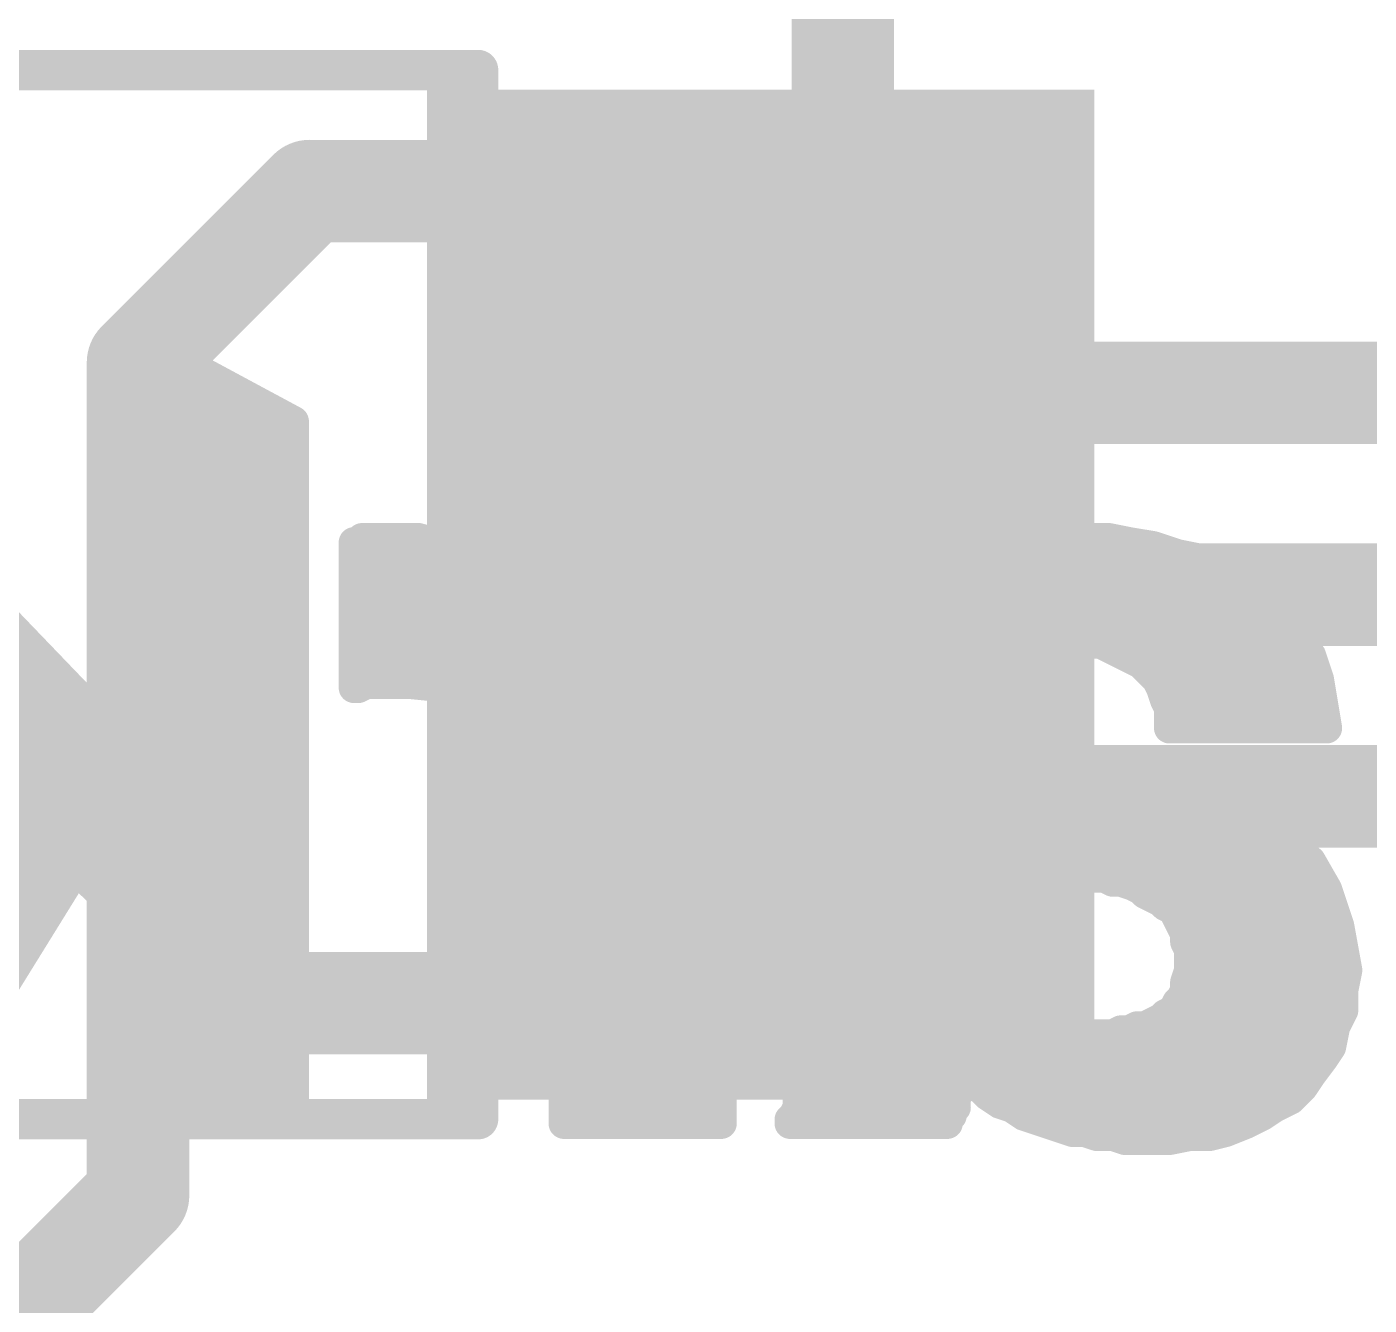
# Model space of a CAD drawing. Extents: x -33 to 74, y -15 to 28.
# Drawn here: x 11.313 to 14.639, y 10.047 to 13.215 of the extents above; entities that cross this region are included whole.
import ezdxf

# ---------------------------------------------------------------- set-up
doc = ezdxf.new("R2010")
doc.units = 0
for name, color, linetype in [('1', 12, 'CONTINUOUS'), ('21', 41, 'CONTINUOUS'), ('22', 40, 'CONTINUOUS'), ('29', 40, 'CONTINUOUS'), ('31', 253, 'CONTINUOUS'), ('51', 53, 'CONTINUOUS')]:
    doc.layers.add(name, color=color, linetype=linetype)

# ---------------------------------------------------------------- blocks, each defined once
blk = doc.blocks.new('RECT')
blk.add_solid([(-0.5, -0.5), (0.5, -0.5), (-0.5, 0.5), (0.5, 0.5)])

msp = doc.modelspace()

# ---------------------------------------------------------------- linework, layer by layer
at = {"layer": '1', "const_width": 0.254}
for points in [[(13.335, 12.827), (13.335, 14.5013)], [(13.3155, 12.8075), (13.335, 12.827)], [(12.0137, 12.8075), (11.5888, 12.3825)], [(13.1313, 12.8075), (12.0137, 12.8075)], [(13.1313, 12.8075), (13.3155, 12.8075)], [(11.5888, 12.3825), (11.5888, 10.795)], [(13.1313, 12.3075), (18.1725, 12.3075)], [(13.1313, 11.8075), (16.6088, 11.8075)], [(13.1313, 11.3075), (15.8388, 11.3075)], [(11.5888, 10.795), (11.5888, 10.3187)], [(13.1188, 10.795), (11.5888, 10.795)], [(13.1188, 10.795), (13.1313, 10.8075)], [(11.1125, 9.8425), (11.5888, 10.3187)]]:
    msp.add_lwpolyline(points, dxfattribs=at)
at = {"layer": '1', "const_width": 0.127}
for points in [[(13.3799, 12.7821, 1), (13.2901, 12.8719)], [(12.0137, 12.871, 1), (12.0137, 12.744)], [(12.0587, 12.7626, 1), (11.9688, 12.8524)], [(13.1313, 12.871, 1), (13.1313, 12.744)], [(13.1313, 12.744, 1), (13.1313, 12.871)], [(13.2706, 12.8524, 1), (13.3604, 12.7626)], [(13.3155, 12.744, 1), (13.3155, 12.871)], [(13.2715, 12.827, 1), (13.3985, 12.827)], [(11.6523, 12.3825, 1), (11.5253, 12.3825)], [(11.5438, 12.4274, 1), (11.6337, 12.3376)], [(13.1313, 12.371, 1), (13.1313, 12.244)], [(13.1313, 11.871, 1), (13.1313, 11.744)], [(13.1313, 11.371, 1), (13.1313, 11.244)], [(11.6523, 10.795, 1), (11.5253, 10.795)], [(11.5888, 10.8585, 1), (11.5888, 10.7315)], [(13.1762, 10.7626, 1), (13.0863, 10.8524)], [(13.1188, 10.7315, 1), (13.1188, 10.8585)], [(13.0738, 10.8399, 1), (13.1637, 10.7501)], [(11.5253, 10.795, 1), (11.6523, 10.795)], [(11.6337, 10.2738, 1), (11.5438, 10.3637)], [(11.5253, 10.3187, 1), (11.6523, 10.3187)]]:
    msp.add_lwpolyline(points, format="xyb", dxfattribs=at)
at = {"layer": '21', "const_width": 0.1}
for points in [[(9.4313, 13.1075), (12.4313, 13.1075)], [(9.4313, 10.5075), (12.4313, 10.5075)]]:
    msp.add_lwpolyline(points, dxfattribs=at)
at = {"layer": '21', "const_width": 0.05}
for points in [[(12.4313, 13.0825, 1), (12.4313, 13.1325)], [(12.4313, 10.4825, 1), (12.4313, 10.5325)]]:
    msp.add_lwpolyline(points, format="xyb", dxfattribs=at)
at = {"layer": '22', "const_width": 0.0762}
for points in [[(11.974, 12.2368), (11.584, 12.4467)], [(11.584, 12.4467), (11.584, 11.4068)], [(11.584, 12.4206), (11.6326, 12.4206)], [(11.584, 12.3444), (11.7741, 12.3444)], [(11.584, 12.2682), (11.9156, 12.2682)], [(11.974, 10.4968), (11.974, 12.2368)], [(11.584, 12.192), (11.974, 12.192)], [(11.584, 12.1158), (11.974, 12.1158)], [(11.584, 12.0396), (11.974, 12.0396)], [(11.584, 11.9634), (11.974, 11.9634)], [(12.134, 11.9367), (12.124, 11.9367)], [(12.124, 11.9367), (12.124, 11.5768)], [(12.144, 11.9467), (12.134, 11.9367)], [(12.284, 11.9467), (12.144, 11.9467)], [(12.354, 11.9268), (12.284, 11.9467)], [(13.654, 11.9367), (13.604, 11.9268)], [(13.714, 11.9367), (13.654, 11.9367)], [(13.764, 11.9467), (13.714, 11.9367)], [(13.994, 11.9467), (13.764, 11.9467)], [(14.044, 11.9367), (13.994, 11.9467)], [(14.104, 11.9268), (14.044, 11.9367)], [(11.584, 11.4068), (11.094, 11.9168)], [(12.414, 11.9068), (12.354, 11.9268)], [(12.484, 11.8667), (12.414, 11.9068)], [(12.704, 11.9068), (12.664, 11.9168)], [(12.664, 11.9168), (12.664, 11.6468)], [(12.754, 11.8968), (12.704, 11.9068)], [(13.554, 11.9068), (13.504, 11.8968)], [(13.604, 11.9268), (13.554, 11.9068)], [(14.164, 11.9068), (14.104, 11.9268)], [(14.214, 11.8968), (14.164, 11.9068)], [(11.584, 11.8872), (11.974, 11.8872)], [(12.124, 11.8872), (12.4482, 11.8872)], [(12.664, 11.8872), (12.8018, 11.8872)], [(12.804, 11.8868), (12.754, 11.8968)], [(12.844, 11.8768), (12.804, 11.8868)], [(12.894, 11.8667), (12.844, 11.8768)], [(13.454, 11.8768), (13.414, 11.8468)], [(13.504, 11.8968), (13.454, 11.8768)], [(13.4801, 11.8872), (14.2379, 11.8872)], [(14.264, 11.8768), (14.214, 11.8968)], [(14.314, 11.8468), (14.264, 11.8768)], [(12.534, 11.8268), (12.484, 11.8667)], [(12.944, 11.8667), (12.894, 11.8667)], [(12.984, 11.8567), (12.944, 11.8667)], [(13.034, 11.8468), (12.984, 11.8567)], [(13.034, 11.6768), (13.034, 11.8468)], [(13.414, 11.8468), (13.374, 11.8168)], [(14.364, 11.8168), (14.314, 11.8468)], [(11.584, 11.811), (11.974, 11.811)], [(12.124, 11.811), (12.5471, 11.811)], [(12.584, 11.7668), (12.534, 11.8268)], [(12.664, 11.811), (13.034, 11.811)], [(13.374, 11.8168), (13.334, 11.7868)], [(13.3663, 11.811), (14.3717, 11.811)], [(14.404, 11.7868), (14.364, 11.8168)], [(13.334, 11.7868), (13.304, 11.7468)], [(14.434, 11.7468), (14.404, 11.7868)], [(12.624, 11.7168), (12.584, 11.7668)], [(13.304, 11.7468), (13.284, 11.7068)], [(14.464, 11.6967), (14.434, 11.7468)], [(11.584, 11.7348), (11.974, 11.7348)], [(12.124, 11.7348), (12.6096, 11.7348)], [(12.664, 11.6468), (12.624, 11.7168)], [(12.664, 11.7348), (13.034, 11.7348)], [(13.284, 11.7068), (13.264, 11.6568)], [(13.298, 11.7348), (14.4412, 11.7348)], [(13.034, 10.4968), (13.034, 11.6768)], [(13.734, 11.6668), (13.754, 11.6768)], [(13.754, 11.6768), (13.774, 11.6768)], [(13.774, 11.6768), (13.794, 11.6867)], [(13.794, 11.6867), (13.974, 11.6867)], [(13.974, 11.6867), (13.994, 11.6768)], [(13.994, 11.6768), (14.014, 11.6668)], [(14.494, 11.6568), (14.464, 11.6967)], [(10.8971, 11.6586), (11.342, 11.6586)], [(11.584, 11.6586), (11.974, 11.6586)], [(12.124, 11.6586), (12.6572, 11.6586)], [(12.664, 11.6586), (13.034, 11.6586)], [(13.264, 11.6568), (13.254, 11.6067)], [(13.2647, 11.6586), (13.7177, 11.6586)], [(13.684, 11.6268), (13.694, 11.6468)], [(13.694, 11.6468), (13.714, 11.6568)], [(13.714, 11.6568), (13.734, 11.6668)], [(14.014, 11.6668), (14.034, 11.6568)], [(14.0303, 11.6586), (14.4926, 11.6586)], [(14.034, 11.6568), (14.054, 11.6468)], [(14.054, 11.6468), (14.074, 11.6368)], [(14.074, 11.6368), (14.084, 11.6268)], [(14.514, 11.5968), (14.494, 11.6568)], [(13.254, 11.6067), (13.254, 10.7368)], [(13.664, 11.5968), (13.674, 11.6167)], [(13.674, 11.6167), (13.684, 11.6268)], [(14.084, 11.6268), (14.104, 11.6067)], [(14.104, 11.6067), (14.114, 11.5968)], [(10.9748, 11.5824), (11.4152, 11.5824)], [(11.584, 11.5824), (11.974, 11.5824)], [(12.124, 11.5824), (12.1453, 11.5824)], [(12.124, 11.5768), (12.134, 11.5768)], [(12.134, 11.5768), (12.154, 11.5868)], [(12.154, 11.5868), (12.264, 11.5868)], [(12.264, 11.5868), (12.364, 11.5768)], [(12.3075, 11.5824), (13.034, 11.5824)], [(12.364, 11.5768), (12.444, 11.5568)], [(13.254, 11.5824), (13.6568, 11.5824)], [(13.644, 11.5568), (13.654, 11.5768)], [(13.654, 11.5768), (13.664, 11.5968)], [(14.114, 11.5968), (14.124, 11.5768)], [(14.1212, 11.5824), (14.5164, 11.5824)], [(14.124, 11.5768), (14.134, 11.5468)], [(14.524, 11.5368), (14.514, 11.5968)], [(12.444, 11.5568), (12.514, 11.5168)], [(13.644, 11.4467), (13.644, 11.5568)], [(14.134, 11.5468), (14.144, 11.5267)], [(14.534, 11.4768), (14.524, 11.5368)], [(11.0524, 11.5062), (11.4885, 11.5062)], [(11.584, 11.5062), (11.974, 11.5062)], [(12.514, 11.5168), (12.564, 11.4568)], [(12.5228, 11.5062), (13.034, 11.5062)], [(13.254, 11.5062), (13.644, 11.5062)], [(14.144, 11.5267), (14.144, 11.4768)], [(14.144, 11.5062), (14.5291, 11.5062)], [(14.144, 11.4768), (14.534, 11.4768)], [(12.564, 11.4568), (12.604, 11.3868)], [(13.674, 11.4068), (13.644, 11.4467)], [(11.1301, 11.43), (11.5617, 11.43)], [(11.584, 11.43), (11.974, 11.43)], [(12.5793, 11.43), (13.034, 11.43)], [(13.254, 11.43), (13.6566, 11.43)], [(13.724, 11.3768), (13.674, 11.4068)], [(12.604, 11.3868), (12.624, 11.3168)], [(13.784, 11.3567), (13.724, 11.3768)], [(11.1358, 11.3538), (11.974, 11.3538)], [(12.6134, 11.3538), (13.034, 11.3538)], [(13.254, 11.3538), (13.7943, 11.3538)], [(13.854, 11.3368), (13.784, 11.3567)], [(13.854, 11.3368), (13.804, 11.1368)], [(13.804, 11.1368), (13.854, 11.3368)], [(13.924, 11.3268), (13.854, 11.3368)], [(12.624, 11.3168), (12.644, 11.2268)], [(14.014, 11.3168), (13.924, 11.3268)], [(14.104, 11.3068), (14.014, 11.3168)], [(14.024, 11.0968), (14.104, 11.3068)], [(14.104, 11.3068), (14.024, 11.0968)], [(14.194, 11.2968), (14.104, 11.3068)], [(11.0859, 11.2776), (11.974, 11.2776)], [(12.6327, 11.2776), (13.034, 11.2776)], [(13.254, 11.2776), (13.8392, 11.2776)], [(13.8392, 11.2776), (14.0929, 11.2776)], [(14.0929, 11.2776), (14.2706, 11.2776)], [(14.274, 11.2767), (14.194, 11.2968)], [(14.354, 11.2468), (14.274, 11.2767)], [(14.424, 11.2068), (14.354, 11.2468)], [(12.644, 11.2268), (12.644, 10.4968)], [(14.494, 11.1468), (14.424, 11.2068)], [(11.0359, 11.2014), (11.974, 11.2014)], [(12.644, 11.2014), (13.034, 11.2014)], [(13.254, 11.2014), (13.8202, 11.2014)], [(13.644, 10.9568), (13.644, 11.1867)], [(13.644, 11.1867), (13.654, 11.1768)], [(13.654, 11.1768), (13.664, 11.1668)], [(13.8202, 11.2014), (14.0639, 11.2014)], [(14.0639, 11.2014), (14.4302, 11.2014)], [(13.664, 11.1668), (13.684, 11.1668)], [(13.684, 11.1668), (13.704, 11.1568)], [(13.704, 11.1568), (13.724, 11.1468)], [(13.724, 11.1468), (13.744, 11.1468)], [(13.744, 11.1468), (13.764, 11.1368)], [(13.764, 11.1368), (13.804, 11.1368)], [(13.804, 11.1368), (13.824, 11.1268)], [(14.534, 11.0768), (14.494, 11.1468)], [(10.986, 11.1252), (11.433, 11.1252)], [(11.044, 10.4968), (11.434, 11.1268)], [(11.434, 11.1268), (11.584, 10.9868)], [(11.4357, 11.1252), (11.974, 11.1252)], [(12.644, 11.1252), (13.034, 11.1252)], [(13.254, 11.1252), (13.644, 11.1252)], [(13.824, 11.1268), (13.844, 11.1268)], [(13.844, 11.1268), (13.874, 11.1167)], [(13.8487, 11.1252), (14.0348, 11.1252)], [(13.874, 11.1167), (13.914, 11.1167)], [(13.914, 11.1167), (13.944, 11.1067)], [(13.944, 11.1067), (13.984, 11.1067)], [(13.984, 11.1067), (14.004, 11.0968)], [(14.0348, 11.1252), (14.5063, 11.1252)], [(14.004, 11.0968), (14.024, 11.0968)], [(14.024, 11.0968), (14.054, 11.0868)], [(14.054, 11.0868), (14.074, 11.0768)], [(14.074, 11.0768), (14.084, 11.0668)], [(14.564, 10.9868), (14.534, 11.0768)], [(10.936, 11.049), (11.3859, 11.049)], [(11.5173, 11.049), (11.974, 11.049)], [(12.644, 11.049), (13.034, 11.049)], [(13.254, 11.049), (13.644, 11.049)], [(14.084, 11.0668), (14.104, 11.0568)], [(14.104, 11.0568), (14.124, 11.0468)], [(14.1195, 11.049), (14.5433, 11.049)], [(14.124, 11.0468), (14.134, 11.0368)], [(14.134, 11.0368), (14.154, 11.0267)], [(14.154, 11.0267), (14.164, 11.0068)], [(14.164, 11.0068), (14.174, 10.9868)], [(10.8861, 10.9728), (11.3387, 10.9728)], [(11.584, 10.9868), (11.584, 10.4968)], [(11.584, 10.9728), (11.974, 10.9728)], [(12.644, 10.9728), (13.034, 10.9728)], [(13.254, 10.9728), (13.644, 10.9728)], [(14.174, 10.9868), (14.184, 10.9668)], [(14.181, 10.9728), (14.5665, 10.9728)], [(14.584, 10.8768), (14.564, 10.9868)], [(13.654, 10.9268), (13.644, 10.9568)], [(14.184, 10.9668), (14.184, 10.9467)], [(14.184, 10.9467), (14.194, 10.9268)], [(13.664, 10.9068), (13.654, 10.9268)], [(13.674, 10.8768), (13.664, 10.9068)], [(14.194, 10.9268), (14.194, 10.8768)], [(10.8361, 10.8966), (11.2915, 10.8966)], [(11.584, 10.8966), (11.974, 10.8966)], [(12.644, 10.8966), (13.034, 10.8966)], [(13.254, 10.8966), (13.6674, 10.8966)], [(13.684, 10.8468), (13.674, 10.8768)], [(14.194, 10.8768), (14.184, 10.8468)], [(14.194, 10.8966), (14.5804, 10.8966)], [(14.574, 10.8268), (14.584, 10.8768)], [(13.704, 10.8268), (13.684, 10.8468)], [(14.184, 10.8468), (14.184, 10.8268)], [(11.584, 10.8204), (11.974, 10.8204)], [(12.644, 10.8204), (13.034, 10.8204)], [(13.254, 10.8204), (13.7082, 10.8204)], [(13.724, 10.7968), (13.704, 10.8268)], [(14.174, 10.8068), (14.164, 10.7968)], [(14.184, 10.8268), (14.174, 10.8068)], [(14.1808, 10.8204), (14.574, 10.8204)], [(14.574, 10.7767), (14.574, 10.8268)], [(13.744, 10.7767), (13.724, 10.7968)], [(13.774, 10.7568), (13.744, 10.7767)], [(14.154, 10.7767), (14.134, 10.7668)], [(14.164, 10.7968), (14.154, 10.7767)], [(14.554, 10.7368), (14.574, 10.7767)], [(11.584, 10.7442), (11.974, 10.7442)], [(12.644, 10.7442), (13.034, 10.7442)], [(13.254, 10.7442), (13.8191, 10.7442)], [(13.814, 10.7468), (13.774, 10.7568)], [(13.854, 10.7268), (13.814, 10.7468)], [(14.104, 10.7468), (14.084, 10.7368)], [(14.0989, 10.7442), (14.5577, 10.7442)], [(14.124, 10.7568), (14.104, 10.7468)], [(14.134, 10.7668), (14.124, 10.7568)], [(13.254, 10.7368), (13.244, 10.7168)], [(13.244, 10.7168), (13.244, 10.6268)], [(13.904, 10.7268), (13.854, 10.7268)], [(13.954, 10.7168), (13.904, 10.7268)], [(14.004, 10.7168), (13.954, 10.7168)], [(14.024, 10.7268), (14.004, 10.7168)], [(14.044, 10.7268), (14.024, 10.7268)], [(14.064, 10.7368), (14.044, 10.7268)], [(14.084, 10.7368), (14.064, 10.7368)], [(14.544, 10.6867), (14.554, 10.7368)], [(14.524, 10.6568), (14.544, 10.6867)], [(11.584, 10.668), (11.974, 10.668)], [(12.644, 10.668), (13.034, 10.668)], [(13.244, 10.668), (14.5315, 10.668)], [(14.494, 10.6167), (14.524, 10.6568)], [(13.244, 10.6268), (13.234, 10.6067)], [(13.234, 10.6067), (13.234, 10.5868)], [(13.624, 10.5768), (13.624, 10.6368)], [(13.624, 10.6368), (13.644, 10.6067)], [(13.644, 10.6067), (13.674, 10.5868)], [(14.474, 10.5868), (14.494, 10.6167)], [(11.584, 10.5918), (11.974, 10.5918)], [(12.644, 10.5918), (13.034, 10.5918)], [(13.234, 10.5868), (13.224, 10.5668)], [(13.234, 10.5918), (13.624, 10.5918)], [(13.614, 10.5668), (13.624, 10.5768)], [(13.6664, 10.5918), (14.4774, 10.5918)], [(13.674, 10.5868), (13.694, 10.5668)], [(14.444, 10.5568), (14.474, 10.5868)], [(13.224, 10.5668), (13.224, 10.5368)], [(13.614, 10.5368), (13.614, 10.5668)], [(13.694, 10.5668), (13.724, 10.5468)], [(13.724, 10.5468), (13.754, 10.5368)], [(14.404, 10.5368), (14.444, 10.5568)], [(11.584, 10.5156), (11.974, 10.5156)], [(12.644, 10.5156), (13.034, 10.5156)], [(13.214, 10.5168), (13.204, 10.5068)], [(13.204, 10.5068), (13.204, 10.4968)], [(13.2129, 10.5156), (13.6029, 10.5156)], [(13.224, 10.5368), (13.214, 10.5168)], [(13.594, 10.5068), (13.604, 10.5168)], [(13.594, 10.4968), (13.594, 10.5068)], [(13.604, 10.5267), (13.614, 10.5368)], [(13.604, 10.5168), (13.604, 10.5267)], [(13.754, 10.5368), (13.784, 10.5168)], [(13.784, 10.5168), (13.814, 10.5068)], [(13.7875, 10.5156), (14.3717, 10.5156)], [(13.814, 10.5068), (13.844, 10.4968)], [(14.334, 10.4968), (14.374, 10.5168)], [(14.374, 10.5168), (14.404, 10.5368)], [(11.584, 10.4968), (11.974, 10.4968)], [(12.644, 10.4968), (13.034, 10.4968)], [(13.204, 10.4968), (13.594, 10.4968)], [(13.844, 10.4968), (13.874, 10.4868)], [(13.874, 10.4868), (13.904, 10.4768)], [(13.904, 10.4768), (13.934, 10.4768)], [(13.934, 10.4768), (13.964, 10.4668)], [(14.244, 10.4668), (14.284, 10.4768)], [(14.284, 10.4768), (14.334, 10.4968)], [(13.964, 10.4668), (14.004, 10.4668)], [(14.004, 10.4668), (14.034, 10.4568)], [(14.034, 10.4568), (14.144, 10.4568)], [(14.144, 10.4568), (14.194, 10.4668)], [(14.194, 10.4668), (14.244, 10.4668)]]:
    msp.add_lwpolyline(points, dxfattribs=at)
at = {"layer": '22', "const_width": 0.0381}
for points in [[(11.593, 12.4635, 1), (11.575, 12.43)], [(11.6031, 12.4467, 1), (11.565, 12.4467)], [(11.584, 12.4397, 1), (11.584, 12.4016)], [(11.6326, 12.4016, 1), (11.6326, 12.4397)], [(11.584, 12.3635, 1), (11.584, 12.3254)], [(11.7741, 12.3254, 1), (11.7741, 12.3635)], [(11.584, 12.2873, 1), (11.584, 12.2492)], [(11.9156, 12.2492, 1), (11.9156, 12.2873)], [(11.9931, 12.2368, 1), (11.955, 12.2368)], [(11.965, 12.22, 1), (11.983, 12.2535)], [(11.584, 12.2111, 1), (11.584, 12.173)], [(11.974, 12.173, 1), (11.974, 12.2111)], [(11.584, 12.1349, 1), (11.584, 12.0968)], [(11.974, 12.0968, 1), (11.974, 12.1349)], [(11.584, 12.0587, 1), (11.584, 12.0206)], [(11.974, 12.0206, 1), (11.974, 12.0587)], [(11.584, 11.9825, 1), (11.584, 11.9444)], [(11.974, 11.9444, 1), (11.974, 11.9825)], [(12.124, 11.9558, 1), (12.124, 11.9177)], [(12.1431, 11.9367, 1), (12.105, 11.9367)], [(12.144, 11.9658, 1), (12.144, 11.9277)], [(12.1575, 11.9333, 1), (12.1305, 11.9602)], [(12.134, 11.9177, 1), (12.134, 11.9558)], [(12.2892, 11.9651, 1), (12.2788, 11.9284)], [(12.284, 11.9277, 1), (12.284, 11.9658)], [(13.654, 11.9558, 1), (13.654, 11.9177)], [(13.6577, 11.9181, 1), (13.6503, 11.9554)], [(13.7103, 11.9554, 1), (13.7177, 11.9181)], [(13.714, 11.9177, 1), (13.714, 11.9558)], [(13.764, 11.9658, 1), (13.764, 11.9277)], [(13.7677, 11.9281, 1), (13.7603, 11.9654)], [(13.9977, 11.9654, 1), (13.9903, 11.9281)], [(13.994, 11.9277, 1), (13.994, 11.9658)], [(14.0471, 11.9555, 1), (14.0409, 11.918)], [(14.0403, 11.9181, 1), (14.0477, 11.9554)], [(12.1205, 11.9502, 1), (12.1475, 11.9233)], [(12.36, 11.9448, 1), (12.348, 11.9087)], [(12.3488, 11.9084, 1), (12.3592, 11.9451)], [(12.4235, 11.9233, 1), (12.4045, 11.8902)], [(12.408, 11.8887, 1), (12.42, 11.9248)], [(12.6831, 11.9168, 1), (12.645, 11.9168)], [(12.6686, 11.9352, 1), (12.6594, 11.8983)], [(12.7077, 11.9254, 1), (12.7003, 11.8881)], [(12.6994, 11.8883, 1), (12.7086, 11.9252)], [(13.5469, 11.9244, 1), (13.5611, 11.8891)], [(13.5577, 11.8881, 1), (13.5503, 11.9254)], [(13.6003, 11.9454, 1), (13.6077, 11.9081)], [(13.6111, 11.9091, 1), (13.5969, 11.9444)], [(14.11, 11.9448, 1), (14.098, 11.9087)], [(14.1009, 11.908, 1), (14.1071, 11.9455)], [(14.1677, 11.9254, 1), (14.1603, 11.8881)], [(14.158, 11.8887, 1), (14.17, 11.9248)], [(11.584, 11.9063, 1), (11.584, 11.8681)], [(11.974, 11.8681, 1), (11.974, 11.9063)], [(12.124, 11.9063, 1), (12.124, 11.8681)], [(12.4482, 11.8681, 1), (12.4482, 11.9063)], [(12.664, 11.9063, 1), (12.664, 11.8681)], [(12.7577, 11.9154, 1), (12.7503, 11.8781)], [(12.7503, 11.8781, 1), (12.7577, 11.9154)], [(12.8086, 11.9052, 1), (12.7994, 11.8683)], [(12.8003, 11.8681, 1), (12.8077, 11.9054)], [(12.8018, 11.8681, 1), (12.8018, 11.9063)], [(12.8477, 11.8954, 1), (12.8403, 11.8581)], [(12.8394, 11.8583, 1), (12.8486, 11.8952)], [(13.4469, 11.8944, 1), (13.4611, 11.8591)], [(13.4654, 11.8615, 1), (13.4426, 11.892)], [(13.4801, 11.9063, 1), (13.4801, 11.8681)], [(13.5003, 11.9154, 1), (13.5077, 11.8781)], [(13.5111, 11.8791, 1), (13.4969, 11.9144)], [(14.2211, 11.9144, 1), (14.2069, 11.8791)], [(14.2103, 11.8781, 1), (14.2177, 11.9154)], [(14.2379, 11.8681, 1), (14.2379, 11.9063)], [(14.2738, 11.8931, 1), (14.2542, 11.8604)], [(14.2569, 11.8591, 1), (14.2711, 11.8944)], [(12.4959, 11.8816, 1), (12.4721, 11.8519)], [(12.4745, 11.8502, 1), (12.4935, 11.8833)], [(12.894, 11.8858, 1), (12.894, 11.8477)], [(12.8903, 11.8481, 1), (12.8977, 11.8854)], [(12.9486, 11.8852, 1), (12.9394, 11.8483)], [(12.944, 11.8477, 1), (12.944, 11.8858)], [(12.9877, 11.8754, 1), (12.9803, 11.8381)], [(12.9794, 11.8383, 1), (12.9886, 11.8752)], [(13.0531, 11.8468, 1), (13.015, 11.8468)], [(13.0303, 11.8281, 1), (13.0377, 11.8654)], [(13.4026, 11.862, 1), (13.4254, 11.8315)], [(13.4254, 11.8315, 1), (13.4026, 11.862)], [(14.3238, 11.8631, 1), (14.3042, 11.8304)], [(14.3042, 11.8304, 1), (14.3238, 11.8631)], [(11.584, 11.83, 1), (11.584, 11.7919)], [(11.974, 11.7919, 1), (11.974, 11.83)], [(12.124, 11.83, 1), (12.124, 11.7919)], [(12.5486, 11.8389, 1), (12.5194, 11.8146)], [(12.5221, 11.8119, 1), (12.5459, 11.8416)], [(12.5471, 11.7919, 1), (12.5471, 11.83)], [(12.664, 11.83, 1), (12.664, 11.7919)], [(13.034, 11.7919, 1), (13.034, 11.83)], [(13.3663, 11.83, 1), (13.3663, 11.7919)], [(13.3626, 11.832, 1), (13.3854, 11.8015)], [(13.3854, 11.8015, 1), (13.3626, 11.832)], [(14.3754, 11.832, 1), (14.3526, 11.8015)], [(14.3542, 11.8004, 1), (14.3738, 11.8331)], [(14.3717, 11.7919, 1), (14.3717, 11.83)], [(13.3226, 11.802, 1), (13.3454, 11.7715)], [(13.3492, 11.7753, 1), (13.3188, 11.7982)], [(14.4192, 11.7982, 1), (14.3888, 11.7753)], [(14.3926, 11.7715, 1), (14.4154, 11.802)], [(12.5989, 11.7787, 1), (12.5691, 11.7548)], [(12.5694, 11.7546, 1), (12.5986, 11.7789)], [(13.2888, 11.7582, 1), (13.3192, 11.7353)], [(13.321, 11.7382, 1), (13.287, 11.7553)], [(14.4503, 11.7566, 1), (14.4177, 11.7369)], [(14.4188, 11.7353, 1), (14.4492, 11.7582)], [(11.584, 11.7538, 1), (11.584, 11.7157)], [(11.974, 11.7157, 1), (11.974, 11.7538)], [(12.124, 11.7538, 1), (12.124, 11.7157)], [(12.6405, 11.7262, 1), (12.6075, 11.7073)], [(12.6091, 11.7048, 1), (12.6389, 11.7287)], [(12.6096, 11.7157, 1), (12.6096, 11.7538)], [(12.664, 11.7538, 1), (12.664, 11.7157)], [(13.034, 11.7157, 1), (13.034, 11.7538)], [(13.3017, 11.6997, 1), (13.2663, 11.7138)], [(13.298, 11.7538, 1), (13.298, 11.7157)], [(14.4412, 11.7157, 1), (14.4412, 11.7538)], [(13.0531, 11.6768, 1), (13.015, 11.6768)], [(13.267, 11.7153, 1), (13.301, 11.6982)], [(13.754, 11.6958, 1), (13.754, 11.6577)], [(13.7625, 11.6597, 1), (13.7455, 11.6938)], [(13.7655, 11.6938, 1), (13.7825, 11.6597)], [(13.774, 11.6577, 1), (13.774, 11.6958)], [(13.794, 11.7058, 1), (13.794, 11.6677)], [(13.8025, 11.6697, 1), (13.7855, 11.7038)], [(13.9825, 11.7038, 1), (13.9655, 11.6697)], [(13.974, 11.6677, 1), (13.974, 11.7058)], [(14.0025, 11.6938, 1), (13.9855, 11.6597)], [(13.9855, 11.6597, 1), (14.0025, 11.6938)], [(14.4792, 11.7082, 1), (14.4488, 11.6853)], [(14.4477, 11.6869, 1), (14.4803, 11.7066)], [(11.342, 11.6395, 1), (11.342, 11.6776)], [(11.584, 11.6776, 1), (11.584, 11.6395)], [(11.974, 11.6395, 1), (11.974, 11.6776)], [(12.124, 11.6776, 1), (12.124, 11.6395)], [(12.664, 11.6776, 1), (12.664, 11.6395)], [(12.6475, 11.6373, 1), (12.6805, 11.6562)], [(12.6572, 11.6395, 1), (12.6572, 11.6776)], [(13.015, 11.6768, 1), (13.0531, 11.6768)], [(13.034, 11.6395, 1), (13.034, 11.6776)], [(13.2463, 11.6638, 1), (13.2817, 11.6497)], [(13.2827, 11.653, 1), (13.2453, 11.6605)], [(13.2647, 11.6776, 1), (13.2647, 11.6395)], [(13.6855, 11.6638, 1), (13.7025, 11.6297)], [(13.711, 11.6382, 1), (13.677, 11.6553)], [(13.7055, 11.6738, 1), (13.7225, 11.6397)], [(13.7225, 11.6397, 1), (13.7055, 11.6738)], [(13.7255, 11.6838, 1), (13.7425, 11.6497)], [(13.7177, 11.6395, 1), (13.7177, 11.6776)], [(13.7425, 11.6497, 1), (13.7255, 11.6838)], [(14.0225, 11.6838, 1), (14.0055, 11.6497)], [(14.0055, 11.6497, 1), (14.0225, 11.6838)], [(14.0303, 11.6776, 1), (14.0303, 11.6395)], [(14.0425, 11.6738, 1), (14.0255, 11.6397)], [(14.0255, 11.6397, 1), (14.0425, 11.6738)], [(14.0625, 11.6638, 1), (14.0455, 11.6297)], [(14.0455, 11.6297, 1), (14.0625, 11.6638)], [(14.0875, 11.6502, 1), (14.0605, 11.6233)], [(14.5121, 11.6628, 1), (14.4759, 11.6507)], [(14.4788, 11.6453, 1), (14.5092, 11.6682)], [(14.4926, 11.6395, 1), (14.4926, 11.6776)], [(12.645, 11.6468, 1), (12.6831, 11.6468)], [(13.2731, 11.6067, 1), (13.235, 11.6067)], [(13.6605, 11.6302, 1), (13.6875, 11.6033)], [(13.691, 11.6082, 1), (13.657, 11.6253)], [(13.667, 11.6353, 1), (13.701, 11.6182)], [(13.6975, 11.6133, 1), (13.6705, 11.6402)], [(14.0975, 11.6402, 1), (14.0705, 11.6133)], [(14.0655, 11.6197, 1), (14.0825, 11.6538)], [(14.0705, 11.6133, 1), (14.0975, 11.6402)], [(14.1175, 11.6202, 1), (14.0905, 11.5933)], [(11.4152, 11.5633, 1), (11.4152, 11.6014)], [(11.584, 11.6014, 1), (11.584, 11.5633)], [(11.974, 11.5633, 1), (11.974, 11.6014)], [(12.124, 11.6014, 1), (12.124, 11.5633)], [(12.124, 11.5958, 1), (12.124, 11.5577)], [(12.1255, 11.5938, 1), (12.1425, 11.5597)], [(12.134, 11.5577, 1), (12.134, 11.5958)], [(12.154, 11.6058, 1), (12.154, 11.5677)], [(12.1453, 11.5633, 1), (12.1453, 11.6014)], [(12.1625, 11.5697, 1), (12.1455, 11.6038)], [(12.2659, 11.6057, 1), (12.2621, 11.5678)], [(12.264, 11.5677, 1), (12.264, 11.6058)], [(12.3075, 11.6014, 1), (12.3075, 11.5633)], [(12.3686, 11.5952, 1), (12.3594, 11.5583)], [(12.3621, 11.5578, 1), (12.3659, 11.5957)], [(13.034, 11.5633, 1), (13.034, 11.6014)], [(13.2353, 11.6105, 1), (13.2727, 11.603)], [(13.254, 11.6014, 1), (13.254, 11.5633)], [(13.671, 11.5682, 1), (13.637, 11.5853)], [(13.647, 11.6053, 1), (13.681, 11.5882)], [(13.681, 11.5882, 1), (13.647, 11.6053)], [(13.6568, 11.5633, 1), (13.6568, 11.6014)], [(14.0905, 11.5933, 1), (14.1175, 11.6202)], [(14.131, 11.6053, 1), (14.097, 11.5882)], [(14.1005, 11.5833, 1), (14.1275, 11.6102)], [(14.1212, 11.6014, 1), (14.1212, 11.5633)], [(14.1421, 11.5828, 1), (14.1059, 11.5707)], [(14.5328, 11.5999, 1), (14.4952, 11.5936)], [(14.4959, 11.5907, 1), (14.5321, 11.6028)], [(14.5164, 11.5633, 1), (14.5164, 11.6014)], [(12.105, 11.5768, 1), (12.1431, 11.5768)], [(12.4535, 11.5733, 1), (12.4345, 11.5402)], [(12.4394, 11.5383, 1), (12.4486, 11.5752)], [(13.6631, 11.5568, 1), (13.625, 11.5568)], [(13.627, 11.5653, 1), (13.661, 11.5482)], [(13.637, 11.5853, 1), (13.671, 11.5682)], [(14.107, 11.5682, 1), (14.141, 11.5853)], [(14.151, 11.5553, 1), (14.117, 11.5382)], [(14.5428, 11.5399, 1), (14.5052, 11.5336)], [(11.4885, 11.4871, 1), (11.4885, 11.5252)], [(11.584, 11.5252, 1), (11.584, 11.4871)], [(11.974, 11.4871, 1), (11.974, 11.5252)], [(12.5286, 11.5289, 1), (12.4994, 11.5046)], [(12.5228, 11.5252, 1), (12.5228, 11.4871)], [(12.5045, 11.5002, 1), (12.5235, 11.5333)], [(13.034, 11.4871, 1), (13.034, 11.5252)], [(13.254, 11.5252, 1), (13.254, 11.4871)], [(13.644, 11.4871, 1), (13.644, 11.5252)], [(14.1159, 11.5407, 1), (14.1521, 11.5528)], [(14.1631, 11.5267, 1), (14.125, 11.5267)], [(14.144, 11.5252, 1), (14.144, 11.4871)], [(14.127, 11.5182, 1), (14.161, 11.5353)], [(14.5052, 11.5336, 1), (14.5428, 11.5399)], [(14.5291, 11.4871, 1), (14.5291, 11.5252)], [(14.144, 11.4958, 1), (14.144, 11.4577)], [(14.534, 11.4577, 1), (14.534, 11.4958)], [(12.5805, 11.4662, 1), (12.5475, 11.4473)], [(12.5494, 11.4446, 1), (12.5786, 11.4689)], [(13.6592, 11.4582, 1), (13.6288, 11.4353)], [(14.125, 11.4768, 1), (14.1631, 11.4768)], [(14.5152, 11.4736, 1), (14.5528, 11.4799)], [(11.5617, 11.4109, 1), (11.5617, 11.449)], [(11.584, 11.449, 1), (11.584, 11.4109)], [(11.974, 11.4109, 1), (11.974, 11.449)], [(12.5793, 11.449, 1), (12.5793, 11.4109)], [(13.034, 11.4109, 1), (13.034, 11.449)], [(13.254, 11.449, 1), (13.254, 11.4109)], [(13.625, 11.4467, 1), (13.6631, 11.4467)], [(13.6838, 11.4231, 1), (13.6642, 11.3904)], [(13.6566, 11.4109, 1), (13.6566, 11.449)], [(11.565, 11.4068, 1), (11.6031, 11.4068)], [(11.5703, 11.3936, 1), (11.5977, 11.4199)], [(12.6223, 11.392, 1), (12.5857, 11.3815)], [(12.5875, 11.3773, 1), (12.6205, 11.3962)], [(13.6588, 11.3953, 1), (13.6892, 11.4182)], [(13.73, 11.3948, 1), (13.718, 11.3587)], [(13.7142, 11.3604, 1), (13.7338, 11.3931)], [(11.974, 11.3347, 1), (11.974, 11.3728)], [(12.6134, 11.3728, 1), (12.6134, 11.3347)], [(13.034, 11.3347, 1), (13.034, 11.3728)], [(13.254, 11.3728, 1), (13.254, 11.3347)], [(13.7892, 11.3751, 1), (13.7788, 11.3384)], [(13.778, 11.3387, 1), (13.79, 11.3748)], [(13.7943, 11.3347, 1), (13.7943, 11.3728)], [(13.8567, 11.3556, 1), (13.8513, 11.3179)], [(13.8725, 11.3321, 1), (13.8355, 11.3414)], [(13.8725, 11.3321, 1), (13.8355, 11.3414)], [(13.8488, 11.3184, 1), (13.8592, 11.3551)], [(12.6426, 11.3209, 1), (12.6054, 11.3126)], [(12.6057, 11.3115, 1), (12.6423, 11.322)], [(13.9261, 11.3457, 1), (13.9219, 11.3078)], [(13.9213, 11.3079, 1), (13.9267, 11.3456)], [(14.0161, 11.3357, 1), (14.0119, 11.2978)], [(14.0119, 11.2978, 1), (14.0161, 11.3357)], [(14.1061, 11.3257, 1), (14.1019, 11.2878)], [(14.1218, 11.3, 1), (14.0862, 11.3135)], [(14.1218, 11.3, 1), (14.0862, 11.3135)], [(14.1019, 11.2878, 1), (14.1061, 11.3257)], [(11.974, 11.2586, 1), (11.974, 11.2967)], [(12.6327, 11.2967, 1), (12.6327, 11.2586)], [(13.034, 11.2586, 1), (13.034, 11.2967)], [(13.254, 11.2967, 1), (13.254, 11.2586)], [(13.8392, 11.2967, 1), (13.8392, 11.2586)], [(13.8392, 11.2586, 1), (13.8392, 11.2967)], [(14.0929, 11.2967, 1), (14.0929, 11.2586)], [(14.0929, 11.2586, 1), (14.0929, 11.2967)], [(14.1986, 11.3152, 1), (14.1894, 11.2783)], [(14.1919, 11.2778, 1), (14.1961, 11.3157)], [(14.2807, 11.2946, 1), (14.2673, 11.2589)], [(14.2694, 11.2583, 1), (14.2786, 11.2952)], [(14.2706, 11.2586, 1), (14.2706, 11.2967)], [(14.3635, 11.2633, 1), (14.3445, 11.2302)], [(14.3473, 11.2289, 1), (14.3607, 11.2646)], [(12.6631, 11.2268, 1), (12.625, 11.2268)], [(12.6254, 11.2226, 1), (12.6626, 11.2309)], [(14.4364, 11.2212, 1), (14.4116, 11.1923)], [(14.4145, 11.1902, 1), (14.4335, 11.2233)], [(11.974, 11.1824, 1), (11.974, 11.2205)], [(12.644, 11.2205, 1), (12.644, 11.1824)], [(13.034, 11.1824, 1), (13.034, 11.2205)], [(13.254, 11.2205, 1), (13.254, 11.1824)], [(13.6575, 11.2002, 1), (13.6305, 11.1733)], [(13.6631, 11.1867, 1), (13.625, 11.1867)], [(13.6675, 11.1902, 1), (13.6405, 11.1633)], [(13.6405, 11.1633, 1), (13.6675, 11.1902)], [(13.8202, 11.2205, 1), (13.8202, 11.1824)], [(13.8202, 11.1824, 1), (13.8202, 11.2205)], [(14.0639, 11.2205, 1), (14.0639, 11.1824)], [(14.0639, 11.1824, 1), (14.0639, 11.2205)], [(14.4302, 11.1824, 1), (14.4302, 11.2205)], [(13.664, 11.1858, 1), (13.664, 11.1477)], [(13.6505, 11.1533, 1), (13.6775, 11.1802)], [(13.6925, 11.1838, 1), (13.6755, 11.1497)], [(13.684, 11.1477, 1), (13.684, 11.1858)], [(13.7125, 11.1738, 1), (13.6955, 11.1397)], [(13.6955, 11.1397, 1), (13.7125, 11.1738)], [(13.724, 11.1658, 1), (13.724, 11.1277)], [(13.7155, 11.1297, 1), (13.7325, 11.1638)], [(13.7525, 11.1638, 1), (13.7355, 11.1297)], [(13.744, 11.1277, 1), (13.744, 11.1658)], [(13.764, 11.1558, 1), (13.764, 11.1177)], [(13.8125, 11.1538, 1), (13.7955, 11.1197)], [(13.804, 11.1177, 1), (13.804, 11.1558)], [(14.5105, 11.1562, 1), (14.4775, 11.1373)], [(14.4816, 11.1323, 1), (14.5064, 11.1612)], [(11.447, 11.1407, 1), (11.421, 11.1128)], [(11.4357, 11.1443, 1), (11.4357, 11.1062)], [(11.4502, 11.1167, 1), (11.4178, 11.1368)], [(11.433, 11.1062, 1), (11.433, 11.1443)], [(11.974, 11.1062, 1), (11.974, 11.1443)], [(12.644, 11.1443, 1), (12.644, 11.1062)], [(13.034, 11.1062, 1), (13.034, 11.1443)], [(13.254, 11.1443, 1), (13.254, 11.1062)], [(13.644, 11.1062, 1), (13.644, 11.1443)], [(13.7555, 11.1197, 1), (13.7725, 11.1538)], [(13.7855, 11.1414, 1), (13.8225, 11.1321)], [(13.7855, 11.1414, 1), (13.8225, 11.1321)], [(13.824, 11.1458, 1), (13.824, 11.1077)], [(13.8155, 11.1097, 1), (13.8325, 11.1438)], [(13.85, 11.1448, 1), (13.838, 11.1087)], [(13.8487, 11.1443, 1), (13.8487, 11.1062)], [(13.844, 11.1077, 1), (13.844, 11.1458)], [(13.874, 11.1358, 1), (13.874, 11.0977)], [(13.868, 11.0987, 1), (13.88, 11.1348)], [(13.92, 11.1348, 1), (13.908, 11.0987)], [(13.914, 11.0977, 1), (13.914, 11.1358)], [(13.944, 11.1258, 1), (13.944, 11.0877)], [(13.938, 11.0887, 1), (13.95, 11.1248)], [(13.9925, 11.1238, 1), (13.9755, 11.0897)], [(13.984, 11.0877, 1), (13.984, 11.1258)], [(14.0348, 11.1443, 1), (14.0348, 11.1062)], [(14.0348, 11.1062, 1), (14.0348, 11.1443)], [(14.5063, 11.1062, 1), (14.5063, 11.1443)], [(14.004, 11.1158, 1), (14.004, 11.0777)], [(13.9955, 11.0797, 1), (14.0125, 11.1138)], [(14.03, 11.1148, 1), (14.018, 11.0787)], [(14.0062, 11.1035, 1), (14.0418, 11.09)], [(14.0062, 11.1035, 1), (14.0418, 11.09)], [(14.024, 11.0777, 1), (14.024, 11.1158)], [(14.0625, 11.1038, 1), (14.0455, 11.0697)], [(14.048, 11.0687, 1), (14.06, 11.1048)], [(14.0875, 11.0902, 1), (14.0605, 11.0633)], [(14.0655, 11.0597, 1), (14.0825, 11.0938)], [(14.5521, 11.0828, 1), (14.5159, 11.0707)], [(11.3859, 11.03, 1), (11.3859, 11.0681)], [(11.5173, 11.0681, 1), (11.5173, 11.03)], [(11.974, 11.03, 1), (11.974, 11.0681)], [(12.644, 11.0681, 1), (12.644, 11.03)], [(13.034, 11.03, 1), (13.034, 11.0681)], [(13.254, 11.0681, 1), (13.254, 11.03)], [(13.644, 11.03, 1), (13.644, 11.0681)], [(14.0925, 11.0838, 1), (14.0755, 11.0497)], [(14.0705, 11.0533, 1), (14.0975, 11.0802)], [(14.1125, 11.0738, 1), (14.0955, 11.0397)], [(14.0955, 11.0397, 1), (14.1125, 11.0738)], [(14.1195, 11.0681, 1), (14.1195, 11.03)], [(14.1375, 11.0602, 1), (14.1105, 11.0333)], [(14.1425, 11.0538, 1), (14.1255, 11.0197)], [(14.1155, 11.0297, 1), (14.1325, 11.0638)], [(14.5175, 11.0673, 1), (14.5505, 11.0862)], [(14.5433, 11.03, 1), (14.5433, 11.0681)], [(14.1205, 11.0233, 1), (14.1475, 11.0502)], [(14.171, 11.0353, 1), (14.137, 11.0182)], [(14.181, 11.0153, 1), (14.147, 10.9982)], [(14.1455, 11.0097, 1), (14.1625, 11.0438)], [(11.3387, 10.9538, 1), (11.3387, 10.9919)], [(11.6031, 10.9868, 1), (11.565, 10.9868)], [(11.584, 10.9919, 1), (11.584, 10.9538)], [(11.571, 10.9728, 1), (11.597, 11.0007)], [(11.974, 10.9538, 1), (11.974, 10.9919)], [(12.644, 10.9919, 1), (12.644, 10.9538)], [(13.034, 10.9538, 1), (13.034, 10.9919)], [(13.254, 10.9919, 1), (13.254, 10.9538)], [(13.644, 10.9538, 1), (13.644, 10.9919)], [(14.147, 10.9982, 1), (14.181, 11.0153)], [(14.191, 10.9953, 1), (14.157, 10.9782)], [(14.157, 10.9782, 1), (14.191, 10.9953)], [(14.181, 10.9919, 1), (14.181, 10.9538)], [(14.5827, 10.9902, 1), (14.5453, 10.9833)], [(14.5459, 10.9807, 1), (14.5821, 10.9928)], [(14.5665, 10.9538, 1), (14.5665, 10.9919)], [(13.6621, 10.9628, 1), (13.6259, 10.9507)], [(13.625, 10.9568, 1), (13.6631, 10.9568)], [(14.2031, 10.9668, 1), (14.165, 10.9668)], [(14.201, 10.9553, 1), (14.167, 10.9382)], [(14.167, 10.9582, 1), (14.201, 10.9753)], [(13.671, 10.9353, 1), (13.637, 10.9182)], [(13.6359, 10.9207, 1), (13.6721, 10.9328)], [(13.6821, 10.9128, 1), (13.6459, 10.9007)], [(14.165, 10.9467, 1), (14.2031, 10.9467)], [(14.2131, 10.9268, 1), (14.175, 10.9268)], [(14.177, 10.9182, 1), (14.211, 10.9353)], [(11.2915, 10.8776, 1), (11.2915, 10.9157)], [(11.584, 10.9157, 1), (11.584, 10.8776)], [(11.974, 10.8776, 1), (11.974, 10.9157)], [(12.644, 10.9157, 1), (12.644, 10.8776)], [(13.034, 10.8776, 1), (13.034, 10.9157)], [(13.254, 10.9157, 1), (13.254, 10.8776)], [(13.647, 10.8982, 1), (13.681, 10.9153)], [(13.6921, 10.8828, 1), (13.6559, 10.8707)], [(13.6674, 10.8776, 1), (13.6674, 10.9157)], [(14.194, 10.9157, 1), (14.194, 10.8776)], [(14.2121, 10.8707, 1), (14.1759, 10.8828)], [(14.6027, 10.873, 1), (14.5653, 10.8805)], [(14.5804, 10.8776, 1), (14.5804, 10.9157)], [(13.6559, 10.8707, 1), (13.6921, 10.8828)], [(13.6975, 10.8602, 1), (13.6705, 10.8333)], [(14.2031, 10.8468, 1), (14.165, 10.8468)], [(14.175, 10.8768, 1), (14.2131, 10.8768)], [(14.5653, 10.8733, 1), (14.6027, 10.8802)], [(11.584, 10.8395, 1), (11.584, 10.8014)], [(11.974, 10.8014, 1), (11.974, 10.8395)], [(12.644, 10.8395, 1), (12.644, 10.8014)], [(13.034, 10.8014, 1), (13.034, 10.8395)], [(13.254, 10.8395, 1), (13.254, 10.8014)], [(13.6659, 10.8407, 1), (13.7021, 10.8528)], [(13.7199, 10.8373, 1), (13.6881, 10.8162)], [(13.6905, 10.8133, 1), (13.7175, 10.8402)], [(13.7082, 10.8014, 1), (13.7082, 10.8395)], [(14.1875, 10.7933, 1), (14.1605, 10.8202)], [(14.1808, 10.8395, 1), (14.1808, 10.8014)], [(14.1659, 10.8528, 1), (14.2021, 10.8407)], [(14.165, 10.8268, 1), (14.2031, 10.8268)], [(14.201, 10.8182, 1), (14.167, 10.8353)], [(14.593, 10.8268, 1), (14.5549, 10.8268)], [(14.5553, 10.8305, 1), (14.5927, 10.823)], [(14.574, 10.8014, 1), (14.574, 10.8395)], [(13.7375, 10.8102, 1), (13.7105, 10.7833)], [(13.7081, 10.7862, 1), (13.7399, 10.8073)], [(13.7546, 10.7926, 1), (13.7334, 10.7609)], [(13.7305, 10.7633, 1), (13.7575, 10.7902)], [(14.1505, 10.8102, 1), (14.1775, 10.7833)], [(14.1625, 10.7597, 1), (14.1455, 10.7938)], [(14.181, 10.7882, 1), (14.147, 10.8053)], [(14.157, 10.8153, 1), (14.191, 10.7982)], [(14.591, 10.7682, 1), (14.557, 10.7853)], [(11.584, 10.7633, 1), (11.584, 10.7252)], [(11.974, 10.7252, 1), (11.974, 10.7633)], [(12.644, 10.7633, 1), (12.644, 10.7252)], [(13.034, 10.7252, 1), (13.034, 10.7633)], [(13.254, 10.7633, 1), (13.254, 10.7252)], [(13.7786, 10.7752, 1), (13.7694, 10.7383)], [(13.7634, 10.7409, 1), (13.7846, 10.7726)], [(13.8225, 10.7638, 1), (13.8055, 10.7297)], [(13.8094, 10.7283, 1), (13.8186, 10.7652)], [(13.8191, 10.7252, 1), (13.8191, 10.7633)], [(14.0989, 10.7633, 1), (14.0989, 10.7252)], [(14.0955, 10.7638, 1), (14.1125, 10.7297)], [(14.1125, 10.7297, 1), (14.0955, 10.7638)], [(14.1105, 10.7702, 1), (14.1375, 10.7433)], [(14.1255, 10.7838, 1), (14.1425, 10.7497)], [(14.1325, 10.7397, 1), (14.1155, 10.7738)], [(14.1475, 10.7533, 1), (14.1205, 10.7802)], [(14.137, 10.7853, 1), (14.171, 10.7682)], [(14.5549, 10.7767, 1), (14.593, 10.7767)], [(14.5577, 10.7252, 1), (14.5577, 10.7633)], [(13.263, 10.7168, 1), (13.2249, 10.7168)], [(13.227, 10.7253, 1), (13.261, 10.7082)], [(13.235, 10.7368, 1), (13.2731, 10.7368)], [(13.271, 10.7282, 1), (13.237, 10.7453)], [(13.854, 10.7458, 1), (13.854, 10.7077)], [(13.8455, 10.7097, 1), (13.8625, 10.7438)], [(13.9077, 10.7454, 1), (13.9003, 10.7081)], [(13.904, 10.7077, 1), (13.904, 10.7458)], [(13.954, 10.7358, 1), (13.954, 10.6977)], [(13.9503, 10.6981, 1), (13.9577, 10.7354)], [(13.9955, 10.7338, 1), (14.0125, 10.6997)], [(14.004, 10.6977, 1), (14.004, 10.7358)], [(14.024, 10.7458, 1), (14.024, 10.7077)], [(14.0325, 10.7097, 1), (14.0155, 10.7438)], [(14.0355, 10.7438, 1), (14.0525, 10.7097)], [(14.044, 10.7077, 1), (14.044, 10.7458)], [(14.064, 10.7558, 1), (14.064, 10.7177)], [(14.0725, 10.7197, 1), (14.0555, 10.7538)], [(14.0755, 10.7538, 1), (14.0925, 10.7197)], [(14.084, 10.7177, 1), (14.084, 10.7558)], [(14.537, 10.7453, 1), (14.571, 10.7282)], [(14.5727, 10.733, 1), (14.5353, 10.7405)], [(14.5253, 10.6905, 1), (14.5627, 10.683)], [(14.5599, 10.6762, 1), (14.5281, 10.6973)], [(11.584, 10.6871, 1), (11.584, 10.649)], [(11.974, 10.649, 1), (11.974, 10.6871)], [(12.644, 10.6871, 1), (12.644, 10.649)], [(13.034, 10.649, 1), (13.034, 10.6871)], [(13.244, 10.6871, 1), (13.244, 10.649)], [(14.5081, 10.6673, 1), (14.5399, 10.6462)], [(14.5392, 10.6453, 1), (14.5088, 10.6682)], [(14.5315, 10.649, 1), (14.5315, 10.6871)], [(13.253, 10.6067, 1), (13.2149, 10.6067)], [(13.2249, 10.6268, 1), (13.263, 10.6268)], [(13.261, 10.6182, 1), (13.227, 10.6353)], [(13.6399, 10.6473, 1), (13.6081, 10.6262)], [(13.6431, 10.6368, 1), (13.605, 10.6368)], [(13.6546, 10.6226, 1), (13.6334, 10.5909)], [(14.4788, 10.6282, 1), (14.5092, 10.6053)], [(14.5099, 10.6062, 1), (14.4781, 10.6273)], [(11.584, 10.6109, 1), (11.584, 10.5728)], [(11.974, 10.5728, 1), (11.974, 10.6109)], [(12.644, 10.6109, 1), (12.644, 10.5728)], [(13.034, 10.5728, 1), (13.034, 10.6109)], [(13.217, 10.6153, 1), (13.251, 10.5982)], [(13.234, 10.6109, 1), (13.234, 10.5728)], [(13.251, 10.5782, 1), (13.217, 10.5953)], [(13.6375, 10.5633, 1), (13.6105, 10.5902)], [(13.624, 10.5728, 1), (13.624, 10.6109)], [(13.6281, 10.5962, 1), (13.6599, 10.6173)], [(13.6664, 10.6109, 1), (13.6664, 10.5728)], [(13.6875, 10.6002, 1), (13.6605, 10.5733)], [(13.6634, 10.5709, 1), (13.6846, 10.6026)], [(14.4581, 10.5973, 1), (14.4899, 10.5762)], [(14.4875, 10.5733, 1), (14.4605, 10.6002)], [(14.4774, 10.5728, 1), (14.4774, 10.6109)], [(13.207, 10.5753, 1), (13.241, 10.5582)], [(13.2431, 10.5668, 1), (13.205, 10.5668)], [(13.2149, 10.5868, 1), (13.253, 10.5868)], [(13.6005, 10.5802, 1), (13.6275, 10.5533)], [(13.6331, 10.5668, 1), (13.595, 10.5668)], [(13.605, 10.5768, 1), (13.6431, 10.5768)], [(13.7046, 10.5826, 1), (13.6834, 10.5509)], [(13.6805, 10.5533, 1), (13.7075, 10.5802)], [(13.73, 10.5648, 1), (13.718, 10.5287)], [(13.7134, 10.5309, 1), (13.7346, 10.5626)], [(14.4305, 10.5702, 1), (14.4575, 10.5433)], [(14.4525, 10.5397, 1), (14.4355, 10.5738)], [(11.584, 10.5347, 1), (11.584, 10.4966)], [(11.974, 10.4966, 1), (11.974, 10.5347)], [(12.644, 10.5347, 1), (12.644, 10.4966)], [(13.034, 10.4966, 1), (13.034, 10.5347)], [(13.2231, 10.5068, 1), (13.185, 10.5068)], [(13.2129, 10.5347, 1), (13.2129, 10.4966)], [(13.197, 10.5253, 1), (13.231, 10.5082)], [(13.2275, 10.5033, 1), (13.2005, 10.5302)], [(13.205, 10.5368, 1), (13.2431, 10.5368)], [(13.241, 10.5282, 1), (13.207, 10.5453)], [(13.6131, 10.5068, 1), (13.575, 10.5068)], [(13.5905, 10.5402, 1), (13.6175, 10.5133)], [(13.6231, 10.5267, 1), (13.585, 10.5267)], [(13.6175, 10.5033, 1), (13.5905, 10.5302)], [(13.595, 10.5368, 1), (13.6331, 10.5368)], [(13.6275, 10.5233, 1), (13.6005, 10.5502)], [(13.6029, 10.4966, 1), (13.6029, 10.5347)], [(13.7646, 10.5526, 1), (13.7434, 10.5209)], [(13.748, 10.5187, 1), (13.76, 10.5548)], [(13.79, 10.5348, 1), (13.778, 10.4987)], [(13.7875, 10.5347, 1), (13.7875, 10.4966)], [(13.7734, 10.5009, 1), (13.7946, 10.5326)], [(13.82, 10.5248, 1), (13.808, 10.4887)], [(13.808, 10.4887, 1), (13.82, 10.5248)], [(14.3634, 10.5326, 1), (14.3846, 10.5009)], [(14.3825, 10.4997, 1), (14.3655, 10.5338)], [(14.3717, 10.4966, 1), (14.3717, 10.5347)], [(14.3955, 10.5538, 1), (14.4125, 10.5197)], [(14.4146, 10.5209, 1), (14.3934, 10.5526)], [(11.584, 10.5158, 1), (11.584, 10.4777)], [(11.565, 10.4968, 1), (11.6031, 10.4968)], [(11.955, 10.4968, 1), (11.9931, 10.4968)], [(11.974, 10.4777, 1), (11.974, 10.5158)], [(12.644, 10.5158, 1), (12.644, 10.4777)], [(12.625, 10.4968, 1), (12.6631, 10.4968)], [(13.015, 10.4968, 1), (13.0531, 10.4968)], [(13.034, 10.4777, 1), (13.034, 10.5158)], [(13.1905, 10.5202, 1), (13.2175, 10.4933)], [(13.204, 10.5158, 1), (13.204, 10.4777)], [(13.185, 10.4968, 1), (13.2231, 10.4968)], [(13.5805, 10.5202, 1), (13.6075, 10.4933)], [(13.575, 10.4968, 1), (13.6131, 10.4968)], [(13.585, 10.5168, 1), (13.6231, 10.5168)], [(13.594, 10.4777, 1), (13.594, 10.5158)], [(13.85, 10.5148, 1), (13.838, 10.4787)], [(13.838, 10.4787, 1), (13.85, 10.5148)], [(13.88, 10.5048, 1), (13.868, 10.4687)], [(13.868, 10.4687, 1), (13.88, 10.5048)], [(13.904, 10.4958, 1), (13.904, 10.4577)], [(13.898, 10.4587, 1), (13.91, 10.4948)], [(13.94, 10.4948, 1), (13.928, 10.4587)], [(13.934, 10.4577, 1), (13.934, 10.4958)], [(14.2769, 10.4944, 1), (14.2911, 10.4591)], [(14.2886, 10.4583, 1), (14.2794, 10.4952)], [(14.3255, 10.5138, 1), (14.3425, 10.4797)], [(14.3411, 10.4791, 1), (14.3269, 10.5144)], [(13.964, 10.4858, 1), (13.964, 10.4477)], [(13.958, 10.4487, 1), (13.97, 10.4848)], [(14.01, 10.4848, 1), (13.998, 10.4487)], [(14.004, 10.4477, 1), (14.004, 10.4858)], [(14.034, 10.4758, 1), (14.034, 10.4377)], [(14.028, 10.4387, 1), (14.04, 10.4748)], [(14.1403, 10.4754, 1), (14.1477, 10.4381)], [(14.144, 10.4377, 1), (14.144, 10.4758)], [(14.194, 10.4858, 1), (14.194, 10.4477)], [(14.1977, 10.4481, 1), (14.1903, 10.4854)], [(14.2394, 10.4852, 1), (14.2486, 10.4483)], [(14.244, 10.4477, 1), (14.244, 10.4858)]]:
    msp.add_lwpolyline(points, format="xyb", dxfattribs=at)
at = {"layer": '51', "const_width": 0.1}
for points in [[(12.4313, 13.1075), (9.4313, 13.1075)], [(12.4313, 10.5075), (12.4313, 13.1075)], [(9.4313, 10.5075), (12.4313, 10.5075)]]:
    msp.add_lwpolyline(points, dxfattribs=at)
at = {"layer": '51', "const_width": 0.05}
for points in [[(12.4563, 13.1075, 1), (12.4063, 13.1075)], [(12.4313, 13.0825, 1), (12.4313, 13.1325)], [(12.4313, 10.4825, 1), (12.4313, 10.5325)], [(12.4063, 10.5075, 1), (12.4563, 10.5075)]]:
    msp.add_lwpolyline(points, format="xyb", dxfattribs=at)

# ---------------------------------------------------------------- block references
at = {"layer": '1', "xscale": 1.45, "yscale": 0.3}
for p in [(13.1313, 12.8075), (13.1313, 12.3075), (13.1313, 11.8075), (13.1313, 11.3075), (13.1313, 10.8075)]:
    msp.add_blockref('RECT', p, dxfattribs=at)
at = {"layer": '29', "xscale": 1.6532, "yscale": 0.5032}
for p in [(13.1313, 12.8075), (13.1313, 12.3075), (13.1313, 11.8075), (13.1313, 11.3075), (13.1313, 10.8075)]:
    msp.add_blockref('RECT', p, dxfattribs=at)
at = {"layer": '31', "xscale": 1.45, "yscale": 0.3}
for p in [(13.1313, 12.8075), (13.1313, 12.3075), (13.1313, 11.8075), (13.1313, 11.3075), (13.1313, 10.8075)]:
    msp.add_blockref('RECT', p, dxfattribs=at)

doc.saveas('drawing.dxf')
